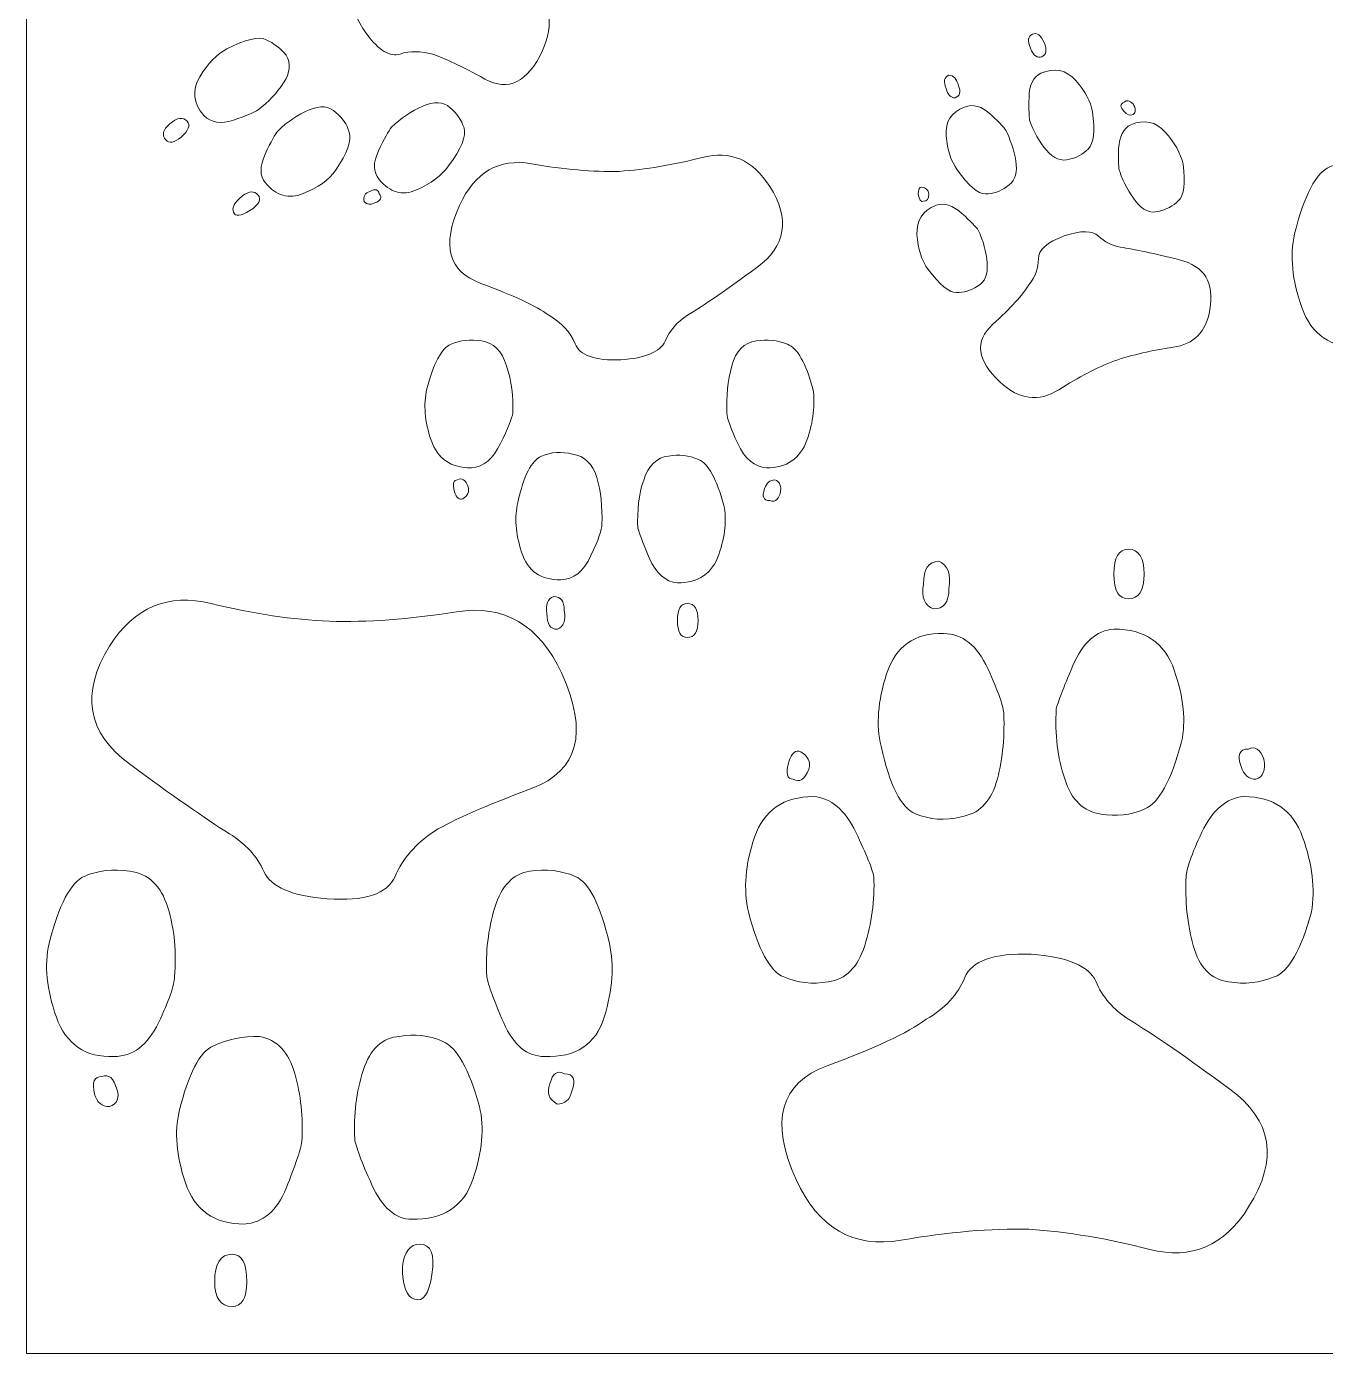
# Model space of a CAD drawing. Header units: centimetres. Extents: x -9.9 to 9.7, y -12.2 to 6.9.
# Drawn here: x -9.906 to -6.427, y -12.22 to -8.667 of the extents above; entities that cross this region are included whole.
import ezdxf

# ---------------------------------------------------------------- set-up
doc = ezdxf.new("R2010")
doc.units = ezdxf.units.CM
doc.header["$MEASUREMENT"] = 0
doc.layers.add('layer 1', color=7, linetype='Continuous')

msp = doc.modelspace()

# ---------------------------------------------------------------- linework, layer by layer
at = {"layer": 'layer 1', "color": 177, "lineweight": 9}
msp.add_lwpolyline([(-9.90571, -12.21967), (-0.51173, -12.21967), (-0.51173, 6.88143), (-9.90571, 6.88143), (-9.90571, -12.21967)], close=True, dxfattribs=at)
for points, knots in [([(-8.99437, -8.68719), (-8.96169, -8.73106), (-8.93184, -8.74878), (-8.90529, -8.74032), (-8.90529, -8.74032), (-8.87874, -8.73186), (-8.84952, -8.73209), (-8.81783, -8.74075), (-8.81783, -8.74075), (-8.78766, -8.75071), (-8.74116, -8.77294), (-8.67808, -8.80721), (-8.67808, -8.80721), (-8.61499, -8.84148), (-8.56341, -8.8162), (-8.52375, -8.73087), (-8.52375, -8.73087), (-8.49172, -8.65961), (-8.50238, -8.60153), (-8.55595, -8.55639), (-8.55595, -8.55639), (-8.6093, -8.5115), (-8.65309, -8.46801), (-8.68727, -8.42545), (-8.68727, -8.42545), (-8.72015, -8.3844), (-8.75126, -8.33522), (-8.78043, -8.27864), (-8.78043, -8.27864), (-8.80955, -8.22159), (-8.85736, -8.19785), (-8.92385, -8.20743), (-8.92385, -8.20743), (-9.00356, -8.22054), (-9.04052, -8.26527), (-9.03425, -8.34166), (-9.03425, -8.34166), (-9.02844, -8.41801), (-9.02233, -8.47694), (-9.01608, -8.51772), (-9.01608, -8.51772), (-9.01144, -8.54493), (-9.01439, -8.56948), (-9.02472, -8.59161), (-9.02472, -8.59161), (-9.0353, -8.61396), (-9.02487, -8.64584), (-8.99437, -8.68719)], [0, 0, 0, 0, 0.0769231, 0.0769231, 0.0769231, 0.0769231, 0.1538462, 0.1538462, 0.1538462, 0.1538462, 0.2307692, 0.2307692, 0.2307692, 0.2307692, 0.3076923, 0.3076923, 0.3076923, 0.3076923, 0.3846154, 0.3846154, 0.3846154, 0.3846154, 0.4615385, 0.4615385, 0.4615385, 0.4615385, 0.5384615, 0.5384615, 0.5384615, 0.5384615, 0.6153846, 0.6153846, 0.6153846, 0.6153846, 0.6923077, 0.6923077, 0.6923077, 0.6923077, 0.7692308, 0.7692308, 0.7692308, 0.7692308, 0.8461538, 0.8461538, 0.8461538, 0.8461538, 1, 1, 1, 1]), ([(-9.43083, -8.90515), (-9.41147, -8.92447), (-9.38512, -8.9285), (-9.35151, -8.91701), (-9.35151, -8.91701), (-9.31815, -8.90575), (-9.29604, -8.89673), (-9.28542, -8.89019), (-9.28542, -8.89019), (-9.25745, -8.86863), (-9.23494, -8.84431), (-9.21721, -8.81753), (-9.21721, -8.81753), (-9.19947, -8.79075), (-9.19721, -8.76592), (-9.20997, -8.74353), (-9.20997, -8.74353), (-9.22564, -8.72542), (-9.2435, -8.7114), (-9.26403, -8.7019), (-9.26403, -8.7019), (-9.2841, -8.69243), (-9.31913, -8.70074), (-9.36888, -8.72663), (-9.36888, -8.72663), (-9.3958, -8.74024), (-9.42, -8.76514), (-9.44148, -8.80132), (-9.44148, -8.80132), (-9.46296, -8.8375), (-9.45934, -8.87219), (-9.43083, -8.90515)], [0, 0, 0, 0, 0.1111111, 0.1111111, 0.1111111, 0.1111111, 0.2222222, 0.2222222, 0.2222222, 0.2222222, 0.3333333, 0.3333333, 0.3333333, 0.3333333, 0.4444444, 0.4444444, 0.4444444, 0.4444444, 0.5555556, 0.5555556, 0.5555556, 0.5555556, 0.6666667, 0.6666667, 0.6666667, 0.6666667, 0.7777778, 0.7777778, 0.7777778, 0.7777778, 1, 1, 1, 1]), ([(-7.21161, -8.68732), (-7.19913, -8.68216), (-7.18861, -8.68952), (-7.18024, -8.70978), (-7.18024, -8.70978), (-7.17198, -8.72976), (-7.17424, -8.74239), (-7.18673, -8.74755), (-7.18673, -8.74755), (-7.19866, -8.75248), (-7.20862, -8.7449), (-7.21688, -8.72491), (-7.21688, -8.72491), (-7.22525, -8.70465), (-7.22355, -8.69226), (-7.21161, -8.68732)], [0, 0, 0, 0, 0.2, 0.2, 0.2, 0.2, 0.4, 0.4, 0.4, 0.4, 0.6, 0.6, 0.6, 0.6, 1, 1, 1, 1]), ([(-7.4356, -8.79711), (-7.42295, -8.79707), (-7.4142, -8.80645), (-7.40963, -8.82536), (-7.40963, -8.82536), (-7.40287, -8.84174), (-7.40564, -8.85231), (-7.41813, -8.85747), (-7.41813, -8.85747), (-7.43056, -8.85806), (-7.43885, -8.84978), (-7.44273, -8.83254), (-7.44273, -8.83254), (-7.45041, -8.81395), (-7.44809, -8.80227), (-7.4356, -8.79711)], [0, 0, 0, 0, 0.2, 0.2, 0.2, 0.2, 0.4, 0.4, 0.4, 0.4, 0.6, 0.6, 0.6, 0.6, 1, 1, 1, 1]), ([(-7.18935, -8.79152), (-7.15189, -8.77604), (-7.12086, -8.78271), (-7.09544, -8.8112), (-7.09544, -8.8112), (-7.0703, -8.8398), (-7.0556, -8.86751), (-7.05078, -8.89412), (-7.05078, -8.89412), (-7.04377, -8.94646), (-7.04752, -8.97985), (-7.06174, -8.99417), (-7.06174, -8.99417), (-7.07613, -9.00889), (-7.09281, -9.01806), (-7.11223, -9.02218), (-7.11223, -9.02218), (-7.13435, -9.0284), (-7.15503, -9.02005), (-7.1739, -8.99796), (-7.1739, -8.99796), (-7.19317, -8.9757), (-7.2082, -8.94877), (-7.21938, -8.917), (-7.21938, -8.917), (-7.22058, -8.90937), (-7.22114, -8.88914), (-7.22079, -8.85617), (-7.22079, -8.85617), (-7.22033, -8.82349), (-7.20976, -8.8019), (-7.18935, -8.79152)], [0, 0, 0, 0, 0.1111111, 0.1111111, 0.1111111, 0.1111111, 0.2222222, 0.2222222, 0.2222222, 0.2222222, 0.3333333, 0.3333333, 0.3333333, 0.3333333, 0.4444444, 0.4444444, 0.4444444, 0.4444444, 0.5555556, 0.5555556, 0.5555556, 0.5555556, 0.6666667, 0.6666667, 0.6666667, 0.6666667, 0.7777778, 0.7777778, 0.7777778, 0.7777778, 1, 1, 1, 1]), ([(-9.26623, -9.08471), (-9.23742, -9.12005), (-9.20346, -9.12981), (-9.16435, -9.11401), (-9.16435, -9.11401), (-9.12524, -9.09821), (-9.0964, -9.07765), (-9.07805, -9.05209), (-9.07805, -9.05209), (-9.04658, -9.00508), (-9.03422, -8.97107), (-9.04118, -8.94982), (-9.04118, -8.94982), (-9.04766, -8.9286), (-9.05961, -8.91122), (-9.07678, -8.89748), (-9.07678, -8.89748), (-9.09483, -8.87967), (-9.11869, -8.877), (-9.14886, -8.88992), (-9.14886, -8.88992), (-9.17904, -8.90283), (-9.20677, -8.9211), (-9.23213, -8.94568), (-9.23213, -8.94568), (-9.23956, -8.95387), (-9.25097, -8.97474), (-9.26637, -9.0083), (-9.26637, -9.0083), (-9.28151, -9.04163), (-9.28147, -9.06711), (-9.26623, -9.08471)], [0, 0, 0, 0, 0.1111111, 0.1111111, 0.1111111, 0.1111111, 0.2222222, 0.2222222, 0.2222222, 0.2222222, 0.3333333, 0.3333333, 0.3333333, 0.3333333, 0.4444444, 0.4444444, 0.4444444, 0.4444444, 0.5555556, 0.5555556, 0.5555556, 0.5555556, 0.6666667, 0.6666667, 0.6666667, 0.6666667, 0.7777778, 0.7777778, 0.7777778, 0.7777778, 1, 1, 1, 1]), ([(-8.96114, -9.07587), (-8.93259, -9.11142), (-8.89931, -9.1209), (-8.86107, -9.10409), (-8.86107, -9.10409), (-8.82283, -9.08728), (-8.79418, -9.06601), (-8.77532, -9.04001), (-8.77532, -9.04001), (-8.74104, -8.9932), (-8.72727, -8.9593), (-8.73401, -8.93829), (-8.73401, -8.93829), (-8.74096, -8.91704), (-8.75331, -8.8987), (-8.77157, -8.8837), (-8.77157, -8.8837), (-8.78975, -8.86776), (-8.81393, -8.86625), (-8.84461, -8.8796), (-8.84461, -8.8796), (-8.87507, -8.8932), (-8.90284, -8.91194), (-8.9282, -8.93652), (-8.9282, -8.93652), (-8.9362, -8.94608), (-8.94761, -8.96696), (-8.96291, -8.9991), (-8.96291, -8.9991), (-8.9782, -9.03125), (-8.97769, -9.05675), (-8.96114, -9.07587)], [0, 0, 0, 0, 0.1111111, 0.1111111, 0.1111111, 0.1111111, 0.2222222, 0.2222222, 0.2222222, 0.2222222, 0.3333333, 0.3333333, 0.3333333, 0.3333333, 0.4444444, 0.4444444, 0.4444444, 0.4444444, 0.5555556, 0.5555556, 0.5555556, 0.5555556, 0.6666667, 0.6666667, 0.6666667, 0.6666667, 0.7777778, 0.7777778, 0.7777778, 0.7777778, 1, 1, 1, 1]), ([(-7.39354, -8.88239), (-7.37078, -8.87299), (-7.34717, -8.8798), (-7.32243, -8.90272), (-7.32243, -8.90272), (-7.2978, -8.92536), (-7.28373, -8.94132), (-7.28018, -8.94992), (-7.28018, -8.94992), (-7.26634, -8.98027), (-7.25792, -9.00928), (-7.25505, -9.03669), (-7.25505, -9.03669), (-7.25245, -9.06421), (-7.26098, -9.08365), (-7.2807, -9.0957), (-7.2807, -9.0957), (-7.29806, -9.10872), (-7.31723, -9.11502), (-7.33742, -9.11491), (-7.33742, -9.11491), (-7.35788, -9.11492), (-7.38311, -9.09318), (-7.41288, -9.05025), (-7.41288, -9.05025), (-7.4297, -9.02763), (-7.43963, -8.99729), (-7.44257, -8.95952), (-7.44257, -8.95952), (-7.44551, -8.92174), (-7.42924, -8.89585), (-7.39354, -8.88239)], [0, 0, 0, 0, 0.1111111, 0.1111111, 0.1111111, 0.1111111, 0.2222222, 0.2222222, 0.2222222, 0.2222222, 0.3333333, 0.3333333, 0.3333333, 0.3333333, 0.4444444, 0.4444444, 0.4444444, 0.4444444, 0.5555556, 0.5555556, 0.5555556, 0.5555556, 0.6666667, 0.6666667, 0.6666667, 0.6666667, 0.7777778, 0.7777778, 0.7777778, 0.7777778, 1, 1, 1, 1]), ([(-6.9658, -8.86939), (-6.95979, -8.86269), (-6.9518, -8.86394), (-6.94216, -8.87392), (-6.94216, -8.87392), (-6.93432, -8.8866), (-6.93432, -8.89603), (-6.94178, -8.90236), (-6.94178, -8.90236), (-6.95038, -8.90591), (-6.95855, -8.90344), (-6.96624, -8.89427), (-6.96624, -8.89427), (-6.97724, -8.88257), (-6.97717, -8.8741), (-6.9658, -8.86939)], [0, 0, 0, 0, 0.2, 0.2, 0.2, 0.2, 0.4, 0.4, 0.4, 0.4, 0.6, 0.6, 0.6, 0.6, 1, 1, 1, 1]), ([(-9.53292, -8.97017), (-9.52356, -8.98098), (-9.50994, -8.97843), (-9.49183, -8.96276), (-9.49183, -8.96276), (-9.4717, -8.94535), (-9.46621, -8.93136), (-9.47557, -8.92054), (-9.47557, -8.92054), (-9.48667, -8.90771), (-9.50217, -8.91013), (-9.5223, -8.92754), (-9.5223, -8.92754), (-9.54041, -8.94321), (-9.54402, -8.95734), (-9.53292, -8.97017)], [0, 0, 0, 0, 0.2, 0.2, 0.2, 0.2, 0.4, 0.4, 0.4, 0.4, 0.6, 0.6, 0.6, 0.6, 1, 1, 1, 1]), ([(-6.94777, -8.92953), (-6.91197, -8.91473), (-6.88134, -8.92125), (-6.85615, -8.94918), (-6.85615, -8.94918), (-6.83084, -8.97739), (-6.81473, -9.00614), (-6.80782, -9.03545), (-6.80782, -9.03545), (-6.8015, -9.08613), (-6.80559, -9.11869), (-6.82049, -9.13297), (-6.82049, -9.13297), (-6.83499, -9.14741), (-6.85278, -9.15703), (-6.87358, -9.16173), (-6.87358, -9.16173), (-6.89582, -9.16767), (-6.91633, -9.15892), (-6.93444, -9.13554), (-6.93444, -9.13554), (-6.95267, -9.11188), (-6.9673, -9.08511), (-6.97768, -9.05528), (-6.97768, -9.05528), (-6.98124, -9.04668), (-6.98231, -9.026), (-6.98078, -8.99353), (-6.98078, -8.99353), (-6.97914, -8.96134), (-6.96817, -8.93991), (-6.94777, -8.92953)], [0, 0, 0, 0, 0.1111111, 0.1111111, 0.1111111, 0.1111111, 0.2222222, 0.2222222, 0.2222222, 0.2222222, 0.3333333, 0.3333333, 0.3333333, 0.3333333, 0.4444444, 0.4444444, 0.4444444, 0.4444444, 0.5555556, 0.5555556, 0.5555556, 0.5555556, 0.6666667, 0.6666667, 0.6666667, 0.6666667, 0.7777778, 0.7777778, 0.7777778, 0.7777778, 1, 1, 1, 1]), ([(-8.31416, -9.55912), (-8.24735, -9.5545), (-8.20827, -9.53769), (-8.19567, -9.50954), (-8.19567, -9.50954), (-8.18348, -9.48097), (-8.16331, -9.45786), (-8.13558, -9.43979), (-8.13558, -9.43979), (-8.08936, -9.41206), (-8.02759, -9.3692), (-7.94944, -9.31164), (-7.94944, -9.31164), (-7.87171, -9.25449), (-7.85994, -9.18222), (-7.91499, -9.09525), (-7.91499, -9.09525), (-7.95953, -9.02382), (-8.02003, -8.99776), (-8.0965, -9.01751), (-8.0965, -9.01751), (-8.1734, -9.03726), (-8.24735, -9.04945), (-8.31878, -9.05449), (-8.31878, -9.05449), (-8.38769, -9.05617), (-8.46584, -9.04945), (-8.55324, -9.03432), (-8.55324, -9.03432), (-8.64063, -9.01919), (-8.70492, -9.05617), (-8.7461, -9.14567), (-8.7461, -9.14567), (-8.79442, -9.25323), (-8.77551, -9.32256), (-8.68895, -9.35449), (-8.68895, -9.35449), (-8.6024, -9.38601), (-8.54189, -9.41458), (-8.50702, -9.43979), (-8.50702, -9.43979), (-8.47256, -9.45954), (-8.44903, -9.48517), (-8.43643, -9.51626), (-8.43643, -9.51626), (-8.42382, -9.54736), (-8.38306, -9.56164), (-8.31416, -9.55912)], [0, 0, 0, 0, 0.0769231, 0.0769231, 0.0769231, 0.0769231, 0.1538462, 0.1538462, 0.1538462, 0.1538462, 0.2307692, 0.2307692, 0.2307692, 0.2307692, 0.3076923, 0.3076923, 0.3076923, 0.3076923, 0.3846154, 0.3846154, 0.3846154, 0.3846154, 0.4615385, 0.4615385, 0.4615385, 0.4615385, 0.5384615, 0.5384615, 0.5384615, 0.5384615, 0.6153846, 0.6153846, 0.6153846, 0.6153846, 0.6923077, 0.6923077, 0.6923077, 0.6923077, 0.7692308, 0.7692308, 0.7692308, 0.7692308, 0.8461538, 0.8461538, 0.8461538, 0.8461538, 1, 1, 1, 1]), ([(-6.33556, -9.52436), (-6.2853, -9.52436), (-6.24547, -9.49433), (-6.21666, -9.43427), (-6.21666, -9.43427), (-6.18786, -9.37421), (-6.17376, -9.33315), (-6.17376, -9.31048), (-6.17376, -9.31048), (-6.16764, -9.24551), (-6.17376, -9.18423), (-6.19154, -9.12539), (-6.19154, -9.12539), (-6.20992, -9.06656), (-6.24363, -9.03469), (-6.29388, -9.02856), (-6.29388, -9.02856), (-6.33801, -9.02121), (-6.37846, -9.02611), (-6.41523, -9.04205), (-6.41523, -9.04205), (-6.452, -9.05798), (-6.48325, -9.11804), (-6.50961, -9.22222), (-6.50961, -9.22222), (-6.52248, -9.27983), (-6.51635, -9.34541), (-6.49, -9.41895), (-6.49, -9.41895), (-6.46364, -9.49249), (-6.41216, -9.52742), (-6.33556, -9.52436)], [0, 0, 0, 0, 0.1111111, 0.1111111, 0.1111111, 0.1111111, 0.2222222, 0.2222222, 0.2222222, 0.2222222, 0.3333333, 0.3333333, 0.3333333, 0.3333333, 0.4444444, 0.4444444, 0.4444444, 0.4444444, 0.5555556, 0.5555556, 0.5555556, 0.5555556, 0.6666667, 0.6666667, 0.6666667, 0.6666667, 0.7777778, 0.7777778, 0.7777778, 0.7777778, 1, 1, 1, 1]), ([(-9.35141, -9.16369), (-9.34645, -9.17655), (-9.33195, -9.175), (-9.3077, -9.1593), (-9.3077, -9.1593), (-9.28252, -9.14367), (-9.27537, -9.12957), (-9.28603, -9.11724), (-9.28603, -9.11724), (-9.29539, -9.10642), (-9.30913, -9.10732), (-9.32748, -9.11967), (-9.32748, -9.11967), (-9.34861, -9.13795), (-9.35651, -9.15271), (-9.35141, -9.16369)], [0, 0, 0, 0, 0.2, 0.2, 0.2, 0.2, 0.4, 0.4, 0.4, 0.4, 0.6, 0.6, 0.6, 0.6, 1, 1, 1, 1]), ([(-9.00128, -9.13523), (-8.9941, -9.14353), (-8.98453, -9.14493), (-8.97326, -9.13914), (-8.97326, -9.13914), (-8.95652, -9.13257), (-8.95262, -9.12436), (-8.96111, -9.11455), (-8.96111, -9.11455), (-8.96333, -9.10283), (-8.97189, -9.10056), (-8.98611, -9.10803), (-8.98611, -9.10803), (-8.9994, -9.11249), (-9.0043, -9.12157), (-9.00128, -9.13523)], [0, 0, 0, 0, 0.2, 0.2, 0.2, 0.2, 0.4, 0.4, 0.4, 0.4, 0.6, 0.6, 0.6, 0.6, 1, 1, 1, 1]), ([(-7.50754, -9.09716), (-7.49687, -9.0986), (-7.49067, -9.10416), (-7.48911, -9.11424), (-7.48911, -9.11424), (-7.48894, -9.12879), (-7.49333, -9.13548), (-7.50293, -9.13425), (-7.50293, -9.13425), (-7.51043, -9.13734), (-7.51524, -9.13121), (-7.5172, -9.11545), (-7.5172, -9.11545), (-7.51779, -9.10302), (-7.51479, -9.09691), (-7.50754, -9.09716)], [0, 0, 0, 0, 0.2, 0.2, 0.2, 0.2, 0.4, 0.4, 0.4, 0.4, 0.6, 0.6, 0.6, 0.6, 1, 1, 1, 1]), ([(-7.46979, -9.14525), (-7.44774, -9.13808), (-7.42484, -9.14552), (-7.40068, -9.16705), (-7.40068, -9.16705), (-7.37639, -9.18885), (-7.36172, -9.20391), (-7.3565, -9.21183), (-7.3565, -9.21183), (-7.34335, -9.24051), (-7.33538, -9.27003), (-7.33297, -9.30023), (-7.33297, -9.30023), (-7.3304, -9.33003), (-7.33903, -9.35082), (-7.35898, -9.36231), (-7.35898, -9.36231), (-7.3773, -9.37378), (-7.39587, -9.37918), (-7.4155, -9.37885), (-7.4155, -9.37885), (-7.43502, -9.37879), (-7.46007, -9.35827), (-7.49081, -9.31769), (-7.49081, -9.31769), (-7.50855, -9.29285), (-7.51855, -9.26157), (-7.52082, -9.22384), (-7.52082, -9.22384), (-7.52297, -9.18639), (-7.50615, -9.16027), (-7.46979, -9.14525)], [0, 0, 0, 0, 0.1111111, 0.1111111, 0.1111111, 0.1111111, 0.2222222, 0.2222222, 0.2222222, 0.2222222, 0.3333333, 0.3333333, 0.3333333, 0.3333333, 0.4444444, 0.4444444, 0.4444444, 0.4444444, 0.5555556, 0.5555556, 0.5555556, 0.5555556, 0.6666667, 0.6666667, 0.6666667, 0.6666667, 0.7777778, 0.7777778, 0.7777778, 0.7777778, 1, 1, 1, 1]), ([(-7.12657, -9.22728), (-7.08119, -9.2121), (-7.05079, -9.21254), (-7.03478, -9.22769), (-7.03478, -9.22769), (-7.01893, -9.24324), (-6.9993, -9.253), (-6.97606, -9.25736), (-6.97606, -9.25736), (-6.93796, -9.26306), (-6.88546, -9.27451), (-6.81813, -9.2912), (-6.81813, -9.2912), (-6.75119, -9.30773), (-6.7237, -9.35225), (-6.73631, -9.42472), (-6.73631, -9.42472), (-6.74624, -9.48406), (-6.77909, -9.51778), (-6.83499, -9.52561), (-6.83499, -9.52561), (-6.89117, -9.53355), (-6.94334, -9.54569), (-6.99189, -9.56185), (-6.99189, -9.56185), (-7.03786, -9.57955), (-7.08765, -9.60532), (-7.14125, -9.63917), (-7.14125, -9.63917), (-7.19484, -9.67301), (-7.2474, -9.66614), (-7.29902, -9.61826), (-7.29902, -9.61826), (-7.3603, -9.5604), (-7.36673, -9.50945), (-7.31828, -9.46474), (-7.31828, -9.46474), (-7.26971, -9.4203), (-7.23754, -9.38491), (-7.22139, -9.35874), (-7.22139, -9.35874), (-7.20402, -9.33629), (-7.19547, -9.31294), (-7.19564, -9.28896), (-7.19564, -9.28896), (-7.1958, -9.26499), (-7.17278, -9.24443), (-7.12657, -9.22728)], [0, 0, 0, 0, 0.0769231, 0.0769231, 0.0769231, 0.0769231, 0.1538462, 0.1538462, 0.1538462, 0.1538462, 0.2307692, 0.2307692, 0.2307692, 0.2307692, 0.3076923, 0.3076923, 0.3076923, 0.3076923, 0.3846154, 0.3846154, 0.3846154, 0.3846154, 0.4615385, 0.4615385, 0.4615385, 0.4615385, 0.5384615, 0.5384615, 0.5384615, 0.5384615, 0.6153846, 0.6153846, 0.6153846, 0.6153846, 0.6923077, 0.6923077, 0.6923077, 0.6923077, 0.7692308, 0.7692308, 0.7692308, 0.7692308, 0.8461538, 0.8461538, 0.8461538, 0.8461538, 1, 1, 1, 1]), ([(-8.71416, -9.84862), (-8.68181, -9.8461), (-8.65618, -9.82425), (-8.63643, -9.7835), (-8.63643, -9.7835), (-8.61668, -9.74232), (-8.60576, -9.71501), (-8.60324, -9.70198), (-8.60324, -9.70198), (-8.60156, -9.65786), (-8.60702, -9.61542), (-8.62004, -9.57509), (-8.62004, -9.57509), (-8.63265, -9.53517), (-8.65492, -9.5129), (-8.68685, -9.5087), (-8.68685, -9.5087), (-8.71669, -9.50366), (-8.74358, -9.5066), (-8.76879, -9.51752), (-8.76879, -9.51752), (-8.794, -9.52803), (-8.81543, -9.56794), (-8.83349, -9.63685), (-8.83349, -9.63685), (-8.84316, -9.67845), (-8.83938, -9.72425), (-8.82215, -9.77425), (-8.82215, -9.77425), (-8.80492, -9.82383), (-8.76921, -9.84862), (-8.71416, -9.84862)], [0, 0, 0, 0, 0.1111111, 0.1111111, 0.1111111, 0.1111111, 0.2222222, 0.2222222, 0.2222222, 0.2222222, 0.3333333, 0.3333333, 0.3333333, 0.3333333, 0.4444444, 0.4444444, 0.4444444, 0.4444444, 0.5555556, 0.5555556, 0.5555556, 0.5555556, 0.6666667, 0.6666667, 0.6666667, 0.6666667, 0.7777778, 0.7777778, 0.7777778, 0.7777778, 1, 1, 1, 1]), ([(-7.92381, -9.84862), (-7.86961, -9.84862), (-7.83347, -9.82383), (-7.81583, -9.77425), (-7.81583, -9.77425), (-7.79818, -9.72425), (-7.79272, -9.67845), (-7.79944, -9.63685), (-7.79944, -9.63685), (-7.81835, -9.56794), (-7.84104, -9.52803), (-7.86793, -9.51752), (-7.86793, -9.51752), (-7.8944, -9.5066), (-7.92255, -9.50366), (-7.95196, -9.5087), (-7.95196, -9.5087), (-7.9839, -9.5129), (-8.00575, -9.53517), (-8.01667, -9.57509), (-8.01667, -9.57509), (-8.02759, -9.61542), (-8.03222, -9.65786), (-8.0297, -9.70198), (-8.0297, -9.70198), (-8.0297, -9.71501), (-8.02003, -9.74232), (-8.0007, -9.7835), (-8.0007, -9.7835), (-7.98138, -9.82425), (-7.95574, -9.8461), (-7.92381, -9.84862)], [0, 0, 0, 0, 0.1111111, 0.1111111, 0.1111111, 0.1111111, 0.2222222, 0.2222222, 0.2222222, 0.2222222, 0.3333333, 0.3333333, 0.3333333, 0.3333333, 0.4444444, 0.4444444, 0.4444444, 0.4444444, 0.5555556, 0.5555556, 0.5555556, 0.5555556, 0.6666667, 0.6666667, 0.6666667, 0.6666667, 0.7777778, 0.7777778, 0.7777778, 0.7777778, 1, 1, 1, 1]), ([(-8.47508, -10.14779), (-8.44063, -10.14779), (-8.41374, -10.12636), (-8.39399, -10.0835), (-8.39399, -10.0835), (-8.37424, -10.04106), (-8.36458, -10.01291), (-8.36458, -9.99989), (-8.36458, -9.99989), (-8.3629, -9.95325), (-8.36752, -9.91123), (-8.37844, -9.87425), (-8.37844, -9.87425), (-8.38979, -9.83728), (-8.41122, -9.81669), (-8.44315, -9.81165), (-8.44315, -9.81165), (-8.47256, -9.80408), (-8.50071, -9.80618), (-8.52677, -9.81711), (-8.52677, -9.81711), (-8.55324, -9.82803), (-8.57425, -9.86963), (-8.58979, -9.94106), (-8.58979, -9.94106), (-8.59946, -9.9793), (-8.59609, -10.02384), (-8.57971, -10.07426), (-8.57971, -10.07426), (-8.56332, -10.12468), (-8.52845, -10.14947), (-8.47508, -10.14779)], [0, 0, 0, 0, 0.1111111, 0.1111111, 0.1111111, 0.1111111, 0.2222222, 0.2222222, 0.2222222, 0.2222222, 0.3333333, 0.3333333, 0.3333333, 0.3333333, 0.4444444, 0.4444444, 0.4444444, 0.4444444, 0.5555556, 0.5555556, 0.5555556, 0.5555556, 0.6666667, 0.6666667, 0.6666667, 0.6666667, 0.7777778, 0.7777778, 0.7777778, 0.7777778, 1, 1, 1, 1]), ([(-8.16247, -10.15619), (-8.10575, -10.15619), (-8.06919, -10.13098), (-8.05154, -10.08056), (-8.05154, -10.08056), (-8.03432, -10.03014), (-8.03012, -9.98644), (-8.0381, -9.94947), (-8.0381, -9.94947), (-8.05701, -9.87804), (-8.0797, -9.83686), (-8.10575, -9.82593), (-8.10575, -9.82593), (-8.13222, -9.81459), (-8.15869, -9.81165), (-8.186, -9.81669), (-8.186, -9.81669), (-8.21794, -9.82047), (-8.2402, -9.84232), (-8.25281, -9.88098), (-8.25281, -9.88098), (-8.26583, -9.92005), (-8.27088, -9.96291), (-8.26836, -10.00997), (-8.26836, -10.00997), (-8.26583, -10.02048), (-8.25575, -10.04695), (-8.23768, -10.08938), (-8.23768, -10.08938), (-8.21962, -10.1314), (-8.1944, -10.15367), (-8.16247, -10.15619)], [0, 0, 0, 0, 0.1111111, 0.1111111, 0.1111111, 0.1111111, 0.2222222, 0.2222222, 0.2222222, 0.2222222, 0.3333333, 0.3333333, 0.3333333, 0.3333333, 0.4444444, 0.4444444, 0.4444444, 0.4444444, 0.5555556, 0.5555556, 0.5555556, 0.5555556, 0.6666667, 0.6666667, 0.6666667, 0.6666667, 0.7777778, 0.7777778, 0.7777778, 0.7777778, 1, 1, 1, 1]), ([(-8.73727, -9.93098), (-8.72425, -9.92341), (-8.71921, -9.91291), (-8.72257, -9.89904), (-8.72257, -9.89904), (-8.73013, -9.88014), (-8.73937, -9.87383), (-8.75114, -9.88056), (-8.75114, -9.88056), (-8.76248, -9.88056), (-8.76543, -9.89106), (-8.75954, -9.91249), (-8.75954, -9.91249), (-8.75366, -9.92888), (-8.74652, -9.93518), (-8.73727, -9.93098)], [0, 0, 0, 0, 0.2, 0.2, 0.2, 0.2, 0.4, 0.4, 0.4, 0.4, 0.6, 0.6, 0.6, 0.6, 1, 1, 1, 1]), ([(-7.91499, -9.93602), (-7.90364, -9.94148), (-7.89398, -9.9356), (-7.88684, -9.91753), (-7.88684, -9.91753), (-7.88347, -9.89694), (-7.88852, -9.88476), (-7.90154, -9.88056), (-7.90154, -9.88056), (-7.91457, -9.88056), (-7.92381, -9.88812), (-7.92885, -9.90409), (-7.92885, -9.90409), (-7.93684, -9.9251), (-7.93221, -9.93602), (-7.91499, -9.93602)], [0, 0, 0, 0, 0.2, 0.2, 0.2, 0.2, 0.4, 0.4, 0.4, 0.4, 0.6, 0.6, 0.6, 0.6, 1, 1, 1, 1]), ([(-6.95422, -10.06617), (-6.92665, -10.06617), (-6.91255, -10.08823), (-6.91255, -10.13297), (-6.91255, -10.13297), (-6.91255, -10.1771), (-6.92665, -10.19916), (-6.95422, -10.19916), (-6.95422, -10.19916), (-6.98058, -10.19916), (-6.99345, -10.1771), (-6.99345, -10.13297), (-6.99345, -10.13297), (-6.99345, -10.08823), (-6.98058, -10.06617), (-6.95422, -10.06617)], [0, 0, 0, 0, 0.2, 0.2, 0.2, 0.2, 0.4, 0.4, 0.4, 0.4, 0.6, 0.6, 0.6, 0.6, 1, 1, 1, 1]), ([(-7.46228, -10.09865), (-7.43838, -10.10846), (-7.42918, -10.13297), (-7.43531, -10.17219), (-7.43531, -10.17219), (-7.43531, -10.20835), (-7.4488, -10.22612), (-7.47637, -10.22612), (-7.47637, -10.22612), (-7.50027, -10.21754), (-7.50947, -10.19548), (-7.50334, -10.15994), (-7.50334, -10.15994), (-7.50334, -10.11888), (-7.48986, -10.09865), (-7.46228, -10.09865)], [0, 0, 0, 0, 0.2, 0.2, 0.2, 0.2, 0.4, 0.4, 0.4, 0.4, 0.6, 0.6, 0.6, 0.6, 1, 1, 1, 1]), ([(-9.10017, -11.00224), (-8.99966, -11.00959), (-8.93899, -10.98937), (-8.91877, -10.94218), (-8.91877, -10.94218), (-8.89854, -10.89499), (-8.863, -10.85454), (-8.81274, -10.82084), (-8.81274, -10.82084), (-8.76249, -10.79081), (-8.67546, -10.75281), (-8.55167, -10.70623), (-8.55167, -10.70623), (-8.42787, -10.65966), (-8.40091, -10.55731), (-8.472, -10.39919), (-8.472, -10.39919), (-8.53267, -10.26866), (-8.62644, -10.2135), (-8.75391, -10.23372), (-8.75391, -10.23372), (-8.88077, -10.25395), (-8.99415, -10.26253), (-9.09465, -10.25885), (-9.09465, -10.25885), (-9.19148, -10.25517), (-9.29751, -10.23924), (-9.4115, -10.21166), (-9.4115, -10.21166), (-9.5261, -10.18347), (-9.6168, -10.22147), (-9.6836, -10.32565), (-9.6836, -10.32565), (-9.76144, -10.45251), (-9.74366, -10.55792), (-9.62967, -10.64127), (-9.62967, -10.64127), (-9.5163, -10.72523), (-9.42682, -10.78774), (-9.36247, -10.82819), (-9.36247, -10.82819), (-9.31896, -10.85454), (-9.28832, -10.88825), (-9.26993, -10.92931), (-9.26993, -10.92931), (-9.25154, -10.97098), (-9.19455, -10.99488), (-9.10017, -11.00224)], [0, 0, 0, 0, 0.0769231, 0.0769231, 0.0769231, 0.0769231, 0.1538462, 0.1538462, 0.1538462, 0.1538462, 0.2307692, 0.2307692, 0.2307692, 0.2307692, 0.3076923, 0.3076923, 0.3076923, 0.3076923, 0.3846154, 0.3846154, 0.3846154, 0.3846154, 0.4615385, 0.4615385, 0.4615385, 0.4615385, 0.5384615, 0.5384615, 0.5384615, 0.5384615, 0.6153846, 0.6153846, 0.6153846, 0.6153846, 0.6923077, 0.6923077, 0.6923077, 0.6923077, 0.7692308, 0.7692308, 0.7692308, 0.7692308, 0.8461538, 0.8461538, 0.8461538, 0.8461538, 1, 1, 1, 1]), ([(-8.48391, -10.28056), (-8.46752, -10.27384), (-8.46122, -10.25703), (-8.46542, -10.23014), (-8.46542, -10.23014), (-8.46542, -10.20535), (-8.47466, -10.19317), (-8.49357, -10.19317), (-8.49357, -10.19317), (-8.50996, -10.19905), (-8.51626, -10.21418), (-8.51206, -10.23855), (-8.51206, -10.23855), (-8.51206, -10.2667), (-8.50282, -10.28056), (-8.48391, -10.28056)], [0, 0, 0, 0, 0.2, 0.2, 0.2, 0.2, 0.4, 0.4, 0.4, 0.4, 0.6, 0.6, 0.6, 0.6, 1, 1, 1, 1]), ([(-8.13558, -10.30283), (-8.11667, -10.30283), (-8.10701, -10.28771), (-8.10701, -10.25703), (-8.10701, -10.25703), (-8.10701, -10.22678), (-8.11667, -10.21166), (-8.13558, -10.21166), (-8.13558, -10.21166), (-8.15365, -10.21166), (-8.16247, -10.22678), (-8.16247, -10.25703), (-8.16247, -10.25703), (-8.16247, -10.28771), (-8.15365, -10.30283), (-8.13558, -10.30283)], [0, 0, 0, 0, 0.2, 0.2, 0.2, 0.2, 0.4, 0.4, 0.4, 0.4, 0.6, 0.6, 0.6, 0.6, 1, 1, 1, 1]), ([(-7.44941, -10.29231), (-7.39915, -10.29231), (-7.35993, -10.32357), (-7.33113, -10.38608), (-7.33113, -10.38608), (-7.30232, -10.44798), (-7.28823, -10.48904), (-7.28823, -10.50804), (-7.28823, -10.50804), (-7.28578, -10.57606), (-7.29252, -10.63735), (-7.30845, -10.69128), (-7.30845, -10.69128), (-7.325, -10.74521), (-7.35625, -10.77524), (-7.40283, -10.78259), (-7.40283, -10.78259), (-7.44573, -10.79362), (-7.48679, -10.79056), (-7.52479, -10.77463), (-7.52479, -10.77463), (-7.5634, -10.75869), (-7.59404, -10.69802), (-7.61672, -10.59384), (-7.61672, -10.59384), (-7.63081, -10.53807), (-7.62591, -10.4731), (-7.60201, -10.39956), (-7.60201, -10.39956), (-7.57811, -10.32602), (-7.52724, -10.28986), (-7.44941, -10.29231)], [0, 0, 0, 0, 0.1111111, 0.1111111, 0.1111111, 0.1111111, 0.2222222, 0.2222222, 0.2222222, 0.2222222, 0.3333333, 0.3333333, 0.3333333, 0.3333333, 0.4444444, 0.4444444, 0.4444444, 0.4444444, 0.5555556, 0.5555556, 0.5555556, 0.5555556, 0.6666667, 0.6666667, 0.6666667, 0.6666667, 0.7777778, 0.7777778, 0.7777778, 0.7777778, 1, 1, 1, 1]), ([(-6.99345, -10.28005), (-6.91071, -10.28005), (-6.85739, -10.31683), (-6.83165, -10.39037), (-6.83165, -10.39037), (-6.80653, -10.46391), (-6.8004, -10.52765), (-6.81204, -10.58158), (-6.81204, -10.58158), (-6.83962, -10.68576), (-6.87271, -10.74582), (-6.91071, -10.76176), (-6.91071, -10.76176), (-6.94932, -10.7783), (-6.98793, -10.78259), (-7.02777, -10.77524), (-7.02777, -10.77524), (-7.07434, -10.76972), (-7.10682, -10.73786), (-7.12521, -10.68147), (-7.12521, -10.68147), (-7.14421, -10.62448), (-7.15156, -10.56197), (-7.14788, -10.49333), (-7.14788, -10.49333), (-7.14421, -10.47801), (-7.1295, -10.4394), (-7.10315, -10.3775), (-7.10315, -10.3775), (-7.07679, -10.31621), (-7.04002, -10.28373), (-6.99345, -10.28005)], [0, 0, 0, 0, 0.1111111, 0.1111111, 0.1111111, 0.1111111, 0.2222222, 0.2222222, 0.2222222, 0.2222222, 0.3333333, 0.3333333, 0.3333333, 0.3333333, 0.4444444, 0.4444444, 0.4444444, 0.4444444, 0.5555556, 0.5555556, 0.5555556, 0.5555556, 0.6666667, 0.6666667, 0.6666667, 0.6666667, 0.7777778, 0.7777778, 0.7777778, 0.7777778, 1, 1, 1, 1]), ([(-7.83183, -10.60854), (-7.81283, -10.61957), (-7.80547, -10.6349), (-7.81038, -10.65512), (-7.81038, -10.65512), (-7.82141, -10.6827), (-7.83489, -10.69189), (-7.85205, -10.68209), (-7.85205, -10.68209), (-7.8686, -10.68209), (-7.87289, -10.66676), (-7.86431, -10.63551), (-7.86431, -10.63551), (-7.85573, -10.61161), (-7.84531, -10.60242), (-7.83183, -10.60854)], [0, 0, 0, 0, 0.2, 0.2, 0.2, 0.2, 0.4, 0.4, 0.4, 0.4, 0.6, 0.6, 0.6, 0.6, 1, 1, 1, 1]), ([(-6.63248, -10.60119), (-6.61593, -10.59322), (-6.60183, -10.6018), (-6.59142, -10.62815), (-6.59142, -10.62815), (-6.58651, -10.65818), (-6.59387, -10.67596), (-6.61287, -10.68209), (-6.61287, -10.68209), (-6.63186, -10.68209), (-6.64535, -10.67105), (-6.6527, -10.64777), (-6.6527, -10.64777), (-6.66434, -10.61712), (-6.6576, -10.60119), (-6.63248, -10.60119)], [0, 0, 0, 0, 0.2, 0.2, 0.2, 0.2, 0.4, 0.4, 0.4, 0.4, 0.6, 0.6, 0.6, 0.6, 1, 1, 1, 1]), ([(-7.79812, -10.72866), (-7.75093, -10.73234), (-7.71355, -10.76421), (-7.68474, -10.82365), (-7.68474, -10.82365), (-7.65594, -10.88371), (-7.64, -10.92355), (-7.63633, -10.94255), (-7.63633, -10.94255), (-7.63388, -11.0069), (-7.64184, -11.06879), (-7.66084, -11.12763), (-7.66084, -11.12763), (-7.67923, -11.18585), (-7.71171, -11.21833), (-7.75829, -11.22446), (-7.75829, -11.22446), (-7.8018, -11.23181), (-7.84102, -11.22752), (-7.87779, -11.21159), (-7.87779, -11.21159), (-7.91456, -11.19627), (-7.94582, -11.13805), (-7.97217, -11.03754), (-7.97217, -11.03754), (-7.98627, -10.97687), (-7.98075, -10.91007), (-7.95562, -10.83714), (-7.95562, -10.83714), (-7.9305, -10.76482), (-7.8784, -10.72866), (-7.79812, -10.72866)], [0, 0, 0, 0, 0.1111111, 0.1111111, 0.1111111, 0.1111111, 0.2222222, 0.2222222, 0.2222222, 0.2222222, 0.3333333, 0.3333333, 0.3333333, 0.3333333, 0.4444444, 0.4444444, 0.4444444, 0.4444444, 0.5555556, 0.5555556, 0.5555556, 0.5555556, 0.6666667, 0.6666667, 0.6666667, 0.6666667, 0.7777778, 0.7777778, 0.7777778, 0.7777778, 1, 1, 1, 1]), ([(-6.64535, -10.72866), (-6.56629, -10.72866), (-6.51358, -10.76482), (-6.48784, -10.83714), (-6.48784, -10.83714), (-6.4621, -10.91007), (-6.45414, -10.97687), (-6.46394, -11.03754), (-6.46394, -11.03754), (-6.49152, -11.13805), (-6.52461, -11.19627), (-6.56384, -11.21159), (-6.56384, -11.21159), (-6.60245, -11.22752), (-6.64351, -11.23181), (-6.68641, -11.22446), (-6.68641, -11.22446), (-6.73298, -11.21833), (-6.76485, -11.18585), (-6.78079, -11.12763), (-6.78079, -11.12763), (-6.79672, -11.06879), (-6.80346, -11.0069), (-6.79978, -10.94255), (-6.79978, -10.94255), (-6.79978, -10.92355), (-6.78569, -10.88371), (-6.7575, -10.82365), (-6.7575, -10.82365), (-6.72931, -10.76421), (-6.69192, -10.73234), (-6.64535, -10.72866)], [0, 0, 0, 0, 0.1111111, 0.1111111, 0.1111111, 0.1111111, 0.2222222, 0.2222222, 0.2222222, 0.2222222, 0.3333333, 0.3333333, 0.3333333, 0.3333333, 0.4444444, 0.4444444, 0.4444444, 0.4444444, 0.5555556, 0.5555556, 0.5555556, 0.5555556, 0.6666667, 0.6666667, 0.6666667, 0.6666667, 0.7777778, 0.7777778, 0.7777778, 0.7777778, 1, 1, 1, 1]), ([(-9.67135, -11.42449), (-9.62109, -11.42449), (-9.58126, -11.39446), (-9.55245, -11.3344), (-9.55245, -11.3344), (-9.52365, -11.27435), (-9.50955, -11.23328), (-9.50955, -11.21061), (-9.50955, -11.21061), (-9.50343, -11.14565), (-9.50955, -11.08436), (-9.52733, -11.02553), (-9.52733, -11.02553), (-9.54571, -10.96669), (-9.57942, -10.93483), (-9.62967, -10.9287), (-9.62967, -10.9287), (-9.6738, -10.92134), (-9.71425, -10.92625), (-9.75102, -10.94218), (-9.75102, -10.94218), (-9.78779, -10.95811), (-9.81904, -11.01817), (-9.8454, -11.12236), (-9.8454, -11.12236), (-9.85827, -11.17997), (-9.85214, -11.24554), (-9.82579, -11.31908), (-9.82579, -11.31908), (-9.79943, -11.39263), (-9.74795, -11.42756), (-9.67135, -11.42449)], [0, 0, 0, 0, 0.1111111, 0.1111111, 0.1111111, 0.1111111, 0.2222222, 0.2222222, 0.2222222, 0.2222222, 0.3333333, 0.3333333, 0.3333333, 0.3333333, 0.4444444, 0.4444444, 0.4444444, 0.4444444, 0.5555556, 0.5555556, 0.5555556, 0.5555556, 0.6666667, 0.6666667, 0.6666667, 0.6666667, 0.7777778, 0.7777778, 0.7777778, 0.7777778, 1, 1, 1, 1]), ([(-8.51857, -11.42449), (-8.43461, -11.42756), (-8.38129, -11.39263), (-8.35862, -11.31908), (-8.35862, -11.31908), (-8.33594, -11.24554), (-8.33104, -11.17997), (-8.34452, -11.12236), (-8.34452, -11.12236), (-8.36842, -11.01817), (-8.39907, -10.95811), (-8.43645, -10.94218), (-8.43645, -10.94218), (-8.47445, -10.92625), (-8.5149, -10.92134), (-8.5578, -10.9287), (-8.5578, -10.9287), (-8.60192, -10.93483), (-8.63318, -10.96669), (-8.65156, -11.02553), (-8.65156, -11.02553), (-8.66934, -11.08436), (-8.67669, -11.14565), (-8.67301, -11.21061), (-8.67301, -11.21061), (-8.66934, -11.23328), (-8.65401, -11.27435), (-8.62766, -11.3344), (-8.62766, -11.3344), (-8.60131, -11.39446), (-8.56515, -11.42449), (-8.51857, -11.42449)], [0, 0, 0, 0, 0.1111111, 0.1111111, 0.1111111, 0.1111111, 0.2222222, 0.2222222, 0.2222222, 0.2222222, 0.3333333, 0.3333333, 0.3333333, 0.3333333, 0.4444444, 0.4444444, 0.4444444, 0.4444444, 0.5555556, 0.5555556, 0.5555556, 0.5555556, 0.6666667, 0.6666667, 0.6666667, 0.6666667, 0.7777778, 0.7777778, 0.7777778, 0.7777778, 1, 1, 1, 1]), ([(-7.21469, -11.15092), (-7.11724, -11.15766), (-7.06025, -11.18217), (-7.04186, -11.22323), (-7.04186, -11.22323), (-7.02409, -11.26491), (-6.99467, -11.29861), (-6.95422, -11.32497), (-6.95422, -11.32497), (-6.88681, -11.36542), (-6.79672, -11.42793), (-6.68273, -11.51189), (-6.68273, -11.51189), (-6.56935, -11.59523), (-6.55219, -11.70065), (-6.63248, -11.8275), (-6.63248, -11.8275), (-6.69744, -11.93169), (-6.78569, -11.96969), (-6.89723, -11.94088), (-6.89723, -11.94088), (-7.00938, -11.91208), (-7.11724, -11.89431), (-7.22143, -11.88695), (-7.22143, -11.88695), (-7.32193, -11.8845), (-7.43593, -11.89431), (-7.5634, -11.91637), (-7.5634, -11.91637), (-7.69087, -11.93843), (-7.78464, -11.8845), (-7.8447, -11.75396), (-7.8447, -11.75396), (-7.91518, -11.59707), (-7.8876, -11.49595), (-7.76135, -11.44938), (-7.76135, -11.44938), (-7.6351, -11.40341), (-7.54685, -11.36174), (-7.49598, -11.32497), (-7.49598, -11.32497), (-7.44573, -11.29616), (-7.41141, -11.25878), (-7.39303, -11.21343), (-7.39303, -11.21343), (-7.37464, -11.16808), (-7.31519, -11.14724), (-7.21469, -11.15092)], [0, 0, 0, 0, 0.0769231, 0.0769231, 0.0769231, 0.0769231, 0.1538462, 0.1538462, 0.1538462, 0.1538462, 0.2307692, 0.2307692, 0.2307692, 0.2307692, 0.3076923, 0.3076923, 0.3076923, 0.3076923, 0.3846154, 0.3846154, 0.3846154, 0.3846154, 0.4615385, 0.4615385, 0.4615385, 0.4615385, 0.5384615, 0.5384615, 0.5384615, 0.5384615, 0.6153846, 0.6153846, 0.6153846, 0.6153846, 0.6923077, 0.6923077, 0.6923077, 0.6923077, 0.7692308, 0.7692308, 0.7692308, 0.7692308, 0.8461538, 0.8461538, 0.8461538, 0.8461538, 1, 1, 1, 1]), ([(-8.87403, -11.86023), (-8.79007, -11.86268), (-8.73552, -11.82714), (-8.7104, -11.7536), (-8.7104, -11.7536), (-8.68527, -11.68005), (-8.67914, -11.61509), (-8.69262, -11.55871), (-8.69262, -11.55871), (-8.7202, -11.4582), (-8.75268, -11.39998), (-8.79068, -11.38405), (-8.79068, -11.38405), (-8.82806, -11.3675), (-8.86667, -11.36321), (-8.90651, -11.37056), (-8.90651, -11.37056), (-8.95309, -11.37424), (-8.98557, -11.40427), (-9.00395, -11.46188), (-9.00395, -11.46188), (-9.02234, -11.51949), (-9.0303, -11.58016), (-9.02663, -11.64512), (-9.02663, -11.64512), (-9.02418, -11.66535), (-9.00885, -11.70641), (-8.98066, -11.7683), (-8.98066, -11.7683), (-8.95247, -11.82959), (-8.91693, -11.86023), (-8.87403, -11.86023)], [0, 0, 0, 0, 0.1111111, 0.1111111, 0.1111111, 0.1111111, 0.2222222, 0.2222222, 0.2222222, 0.2222222, 0.3333333, 0.3333333, 0.3333333, 0.3333333, 0.4444444, 0.4444444, 0.4444444, 0.4444444, 0.5555556, 0.5555556, 0.5555556, 0.5555556, 0.6666667, 0.6666667, 0.6666667, 0.6666667, 0.7777778, 0.7777778, 0.7777778, 0.7777778, 1, 1, 1, 1]), ([(-9.32263, -11.8731), (-9.27238, -11.86942), (-9.235, -11.83756), (-9.21048, -11.77688), (-9.21048, -11.77688), (-9.18597, -11.71682), (-9.17187, -11.67515), (-9.1682, -11.65248), (-9.1682, -11.65248), (-9.16452, -11.58751), (-9.17126, -11.52684), (-9.18719, -11.46985), (-9.18719, -11.46985), (-9.20313, -11.41285), (-9.235, -11.37976), (-9.28157, -11.37056), (-9.28157, -11.37056), (-9.3257, -11.37056), (-9.36676, -11.37853), (-9.40476, -11.39569), (-9.40476, -11.39569), (-9.44214, -11.41224), (-9.47278, -11.47107), (-9.49669, -11.57158), (-9.49669, -11.57158), (-9.51017, -11.62551), (-9.50465, -11.68925), (-9.48014, -11.76279), (-9.48014, -11.76279), (-9.45562, -11.83633), (-9.40292, -11.8731), (-9.32263, -11.8731)], [0, 0, 0, 0, 0.1111111, 0.1111111, 0.1111111, 0.1111111, 0.2222222, 0.2222222, 0.2222222, 0.2222222, 0.3333333, 0.3333333, 0.3333333, 0.3333333, 0.4444444, 0.4444444, 0.4444444, 0.4444444, 0.5555556, 0.5555556, 0.5555556, 0.5555556, 0.6666667, 0.6666667, 0.6666667, 0.6666667, 0.7777778, 0.7777778, 0.7777778, 0.7777778, 1, 1, 1, 1]), ([(-9.6836, -11.55871), (-9.66215, -11.55074), (-9.65541, -11.53481), (-9.66399, -11.51213), (-9.66399, -11.51213), (-9.67257, -11.4821), (-9.68544, -11.47107), (-9.70322, -11.47781), (-9.70322, -11.47781), (-9.72467, -11.47781), (-9.73141, -11.49375), (-9.72344, -11.525), (-9.72344, -11.525), (-9.71731, -11.54768), (-9.70383, -11.55871), (-9.6836, -11.55871)], [0, 0, 0, 0, 0.2, 0.2, 0.2, 0.2, 0.4, 0.4, 0.4, 0.4, 0.6, 0.6, 0.6, 0.6, 1, 1, 1, 1]), ([(-8.48425, -11.55197), (-8.46403, -11.55197), (-8.45055, -11.54032), (-8.44503, -11.51765), (-8.44503, -11.51765), (-8.434, -11.48639), (-8.44074, -11.47107), (-8.46464, -11.47107), (-8.46464, -11.47107), (-8.48364, -11.46004), (-8.49712, -11.46923), (-8.50386, -11.49804), (-8.50386, -11.49804), (-8.51367, -11.52194), (-8.50693, -11.53971), (-8.48425, -11.55197)], [0, 0, 0, 0, 0.2, 0.2, 0.2, 0.2, 0.4, 0.4, 0.4, 0.4, 0.6, 0.6, 0.6, 0.6, 1, 1, 1, 1]), ([(-8.86667, -12.07412), (-8.84277, -12.0827), (-8.82745, -12.06063), (-8.8201, -12.00793), (-8.8201, -12.00793), (-8.81152, -11.954), (-8.82255, -11.92703), (-8.85258, -11.92703), (-8.85258, -11.92703), (-8.87893, -11.92703), (-8.89425, -11.94726), (-8.89915, -11.98771), (-8.89915, -11.98771), (-8.89915, -12.03918), (-8.88812, -12.06799), (-8.86667, -12.07412)], [0, 0, 0, 0, 0.2, 0.2, 0.2, 0.2, 0.4, 0.4, 0.4, 0.4, 0.6, 0.6, 0.6, 0.6, 1, 1, 1, 1]), ([(-9.35512, -12.09373), (-9.32876, -12.09373), (-9.31589, -12.07167), (-9.31589, -12.02754), (-9.31589, -12.02754), (-9.31589, -11.97851), (-9.32876, -11.954), (-9.35512, -11.954), (-9.35512, -11.954), (-9.38637, -11.954), (-9.40169, -11.97851), (-9.40169, -12.02754), (-9.40169, -12.02754), (-9.40169, -12.07167), (-9.38637, -12.09373), (-9.35512, -12.09373)], [0, 0, 0, 0, 0.2, 0.2, 0.2, 0.2, 0.4, 0.4, 0.4, 0.4, 0.6, 0.6, 0.6, 0.6, 1, 1, 1, 1])]:
    msp.add_open_spline(points, degree=3, knots=knots, dxfattribs=at)

doc.saveas('drawing.dxf')
